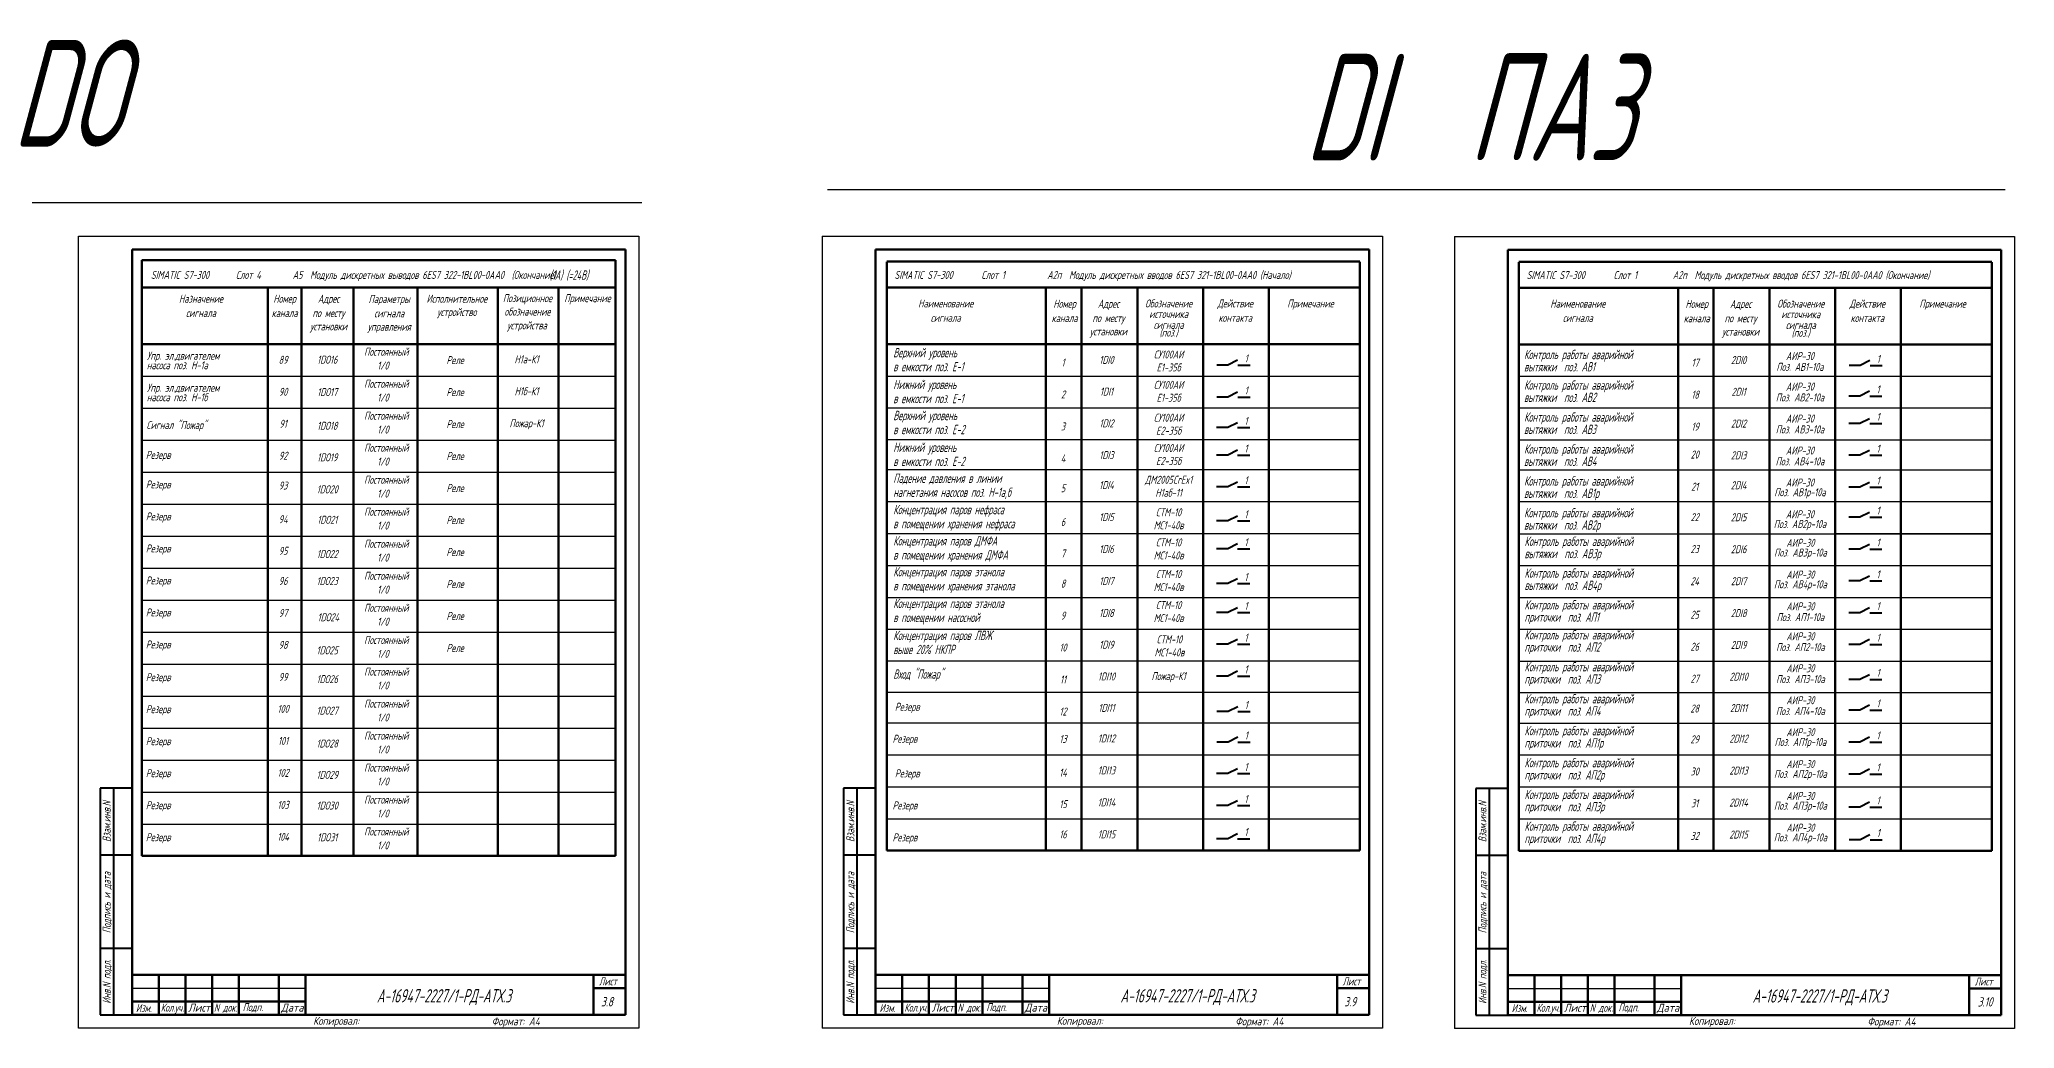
# Model space of a CAD drawing. Header units: millimetres. Extents: x -338 to 6826, y -8218 to 3153.
# Drawn here: x 4206 to 4946, y 674 to 1045 of the extents above; entities that cross this region are included whole.
import ezdxf
from ezdxf.enums import TextEntityAlignment as Align

# ---------------------------------------------------------------- set-up
doc = ezdxf.new("R2010")
doc.units = ezdxf.units.MM
for name, color, linetype, lineweight in [('Выноска', 137, 'Continuous', 20), ('Обводка', 6, 'Continuous', 25), ('Рамка тонкая', 5, 'Continuous', 25), ('Текст_КИП', 2, 'Continuous', 25)]:
    doc.layers.add(name, color=color, linetype=linetype, lineweight=lineweight)
doc.styles.add('Simplex', font='simplex.shx', dxfattribs={"width": 0.7, "oblique": 15})

msp = doc.modelspace()

# ---------------------------------------------------------------- linework, layer by layer
at = {"color": 3}
for p, q in [((4501.19, 988.71), (4942.8, 988.71)), ((3989.89, 983.8), (4431.5, 983.8))]:
    msp.add_line(p, q, dxfattribs=at)
at = {"lineweight": 60}
for p, q in [((4240.37, 679.15), (4240.37, 966.15)), ((4240.37, 966.15), (4425.37, 966.15)), ((4425.37, 966.15), (4425.37, 679.15)), ((4519.21, 679.15), (4519.21, 966.15)), ((4519.21, 966.15), (4704.21, 966.15)), ((4704.21, 966.15), (4704.21, 679.15)), ((4756.24, 679.08), (4756.24, 966.08)), ((4756.24, 966.08), (4941.24, 966.08)), ((4941.24, 966.08), (4941.24, 679.08)), ((4425.37, 679.15), (4240.37, 679.15)), ((4704.21, 679.15), (4519.21, 679.15)), ((4941.24, 679.08), (4756.24, 679.08))]:
    msp.add_line(p, q, dxfattribs=at)
at = {"linetype": 'Continuous', "lineweight": 40}
for p, q in [((4651.3, 922.83), (4647.16, 922.83)), ((4654.95, 924.65), (4651.3, 922.83)), ((4655.03, 922.83), (4659.59, 922.83)), ((4888.33, 922.68), (4884.19, 922.68)), ((4891.98, 924.5), (4888.33, 922.68)), ((4892.06, 922.68), (4896.62, 922.68)), ((4654.95, 912.67), (4651.3, 910.84)), ((4888.24, 911.24), (4884.1, 911.24)), ((4891.89, 913.06), (4888.24, 911.24)), ((4891.97, 911.24), (4896.53, 911.24)), ((4651.3, 910.84), (4647.16, 910.84)), ((4655.03, 910.84), (4659.59, 910.84)), ((4651.21, 899.4), (4647.07, 899.4)), ((4654.86, 901.22), (4651.21, 899.4)), ((4654.94, 899.4), (4659.5, 899.4)), ((4888.24, 900.9), (4884.1, 900.9)), ((4891.89, 902.72), (4888.24, 900.9)), ((4891.97, 900.9), (4896.53, 900.9)), ((4651.21, 889.06), (4647.07, 889.06)), ((4654.86, 890.89), (4651.21, 889.06)), ((4654.94, 889.06), (4659.5, 889.06)), ((4888.24, 889), (4884.1, 889)), ((4891.89, 890.82), (4888.24, 889)), ((4891.97, 889), (4896.53, 889)), ((4651.21, 877.16), (4647.07, 877.16)), ((4654.86, 878.98), (4651.21, 877.16)), ((4654.94, 877.16), (4659.5, 877.16)), ((4888.24, 877.01), (4884.1, 877.01)), ((4891.89, 878.83), (4888.24, 877.01)), ((4891.97, 877.01), (4896.53, 877.01)), ((4891.89, 867.59), (4888.24, 865.77)), ((4651.21, 864.38), (4647.07, 864.38)), ((4654.86, 866.21), (4651.21, 864.38)), ((4654.94, 864.38), (4659.5, 864.38)), ((4888.24, 865.77), (4884.1, 865.77)), ((4891.97, 865.77), (4896.53, 865.77)), ((4651.21, 853.93), (4647.07, 853.93)), ((4654.86, 855.75), (4651.21, 853.93)), ((4654.94, 853.93), (4659.5, 853.93)), ((4888.24, 853.78), (4884.1, 853.78)), ((4891.89, 855.6), (4888.24, 853.78)), ((4891.97, 853.78), (4896.53, 853.78)), ((4651.21, 840.89), (4647.07, 840.89)), ((4654.86, 842.71), (4651.21, 840.89)), ((4654.94, 840.89), (4659.5, 840.89)), ((4888.24, 841.88), (4884.1, 841.88)), ((4891.89, 843.7), (4888.24, 841.88)), ((4891.97, 841.88), (4896.53, 841.88)), ((4651.21, 830.04), (4647.07, 830.04)), ((4654.86, 831.86), (4651.21, 830.04)), ((4654.94, 830.04), (4659.5, 830.04)), ((4888.24, 829.97), (4884.1, 829.97)), ((4891.89, 831.79), (4888.24, 829.97)), ((4891.97, 829.97), (4896.53, 829.97)), ((4651.21, 818.13), (4647.07, 818.13)), ((4654.86, 819.96), (4651.21, 818.13)), ((4654.94, 818.13), (4659.5, 818.13)), ((4888.24, 818.07), (4884.1, 818.07)), ((4891.89, 819.89), (4888.24, 818.07)), ((4891.97, 818.07), (4896.53, 818.07)), ((4654.86, 808.05), (4651.21, 806.23)), ((4651.21, 806.23), (4647.07, 806.23)), ((4654.94, 806.23), (4659.5, 806.23)), ((4888.24, 804.93), (4884.1, 804.93)), ((4891.89, 806.75), (4888.24, 804.93)), ((4891.97, 804.93), (4896.53, 804.93)), ((4651.33, 792.92), (4647.19, 792.92)), ((4654.98, 794.74), (4651.33, 792.92)), ((4655.06, 792.92), (4659.62, 792.92)), ((4888.24, 793.47), (4884.1, 793.47)), ((4891.89, 795.29), (4888.24, 793.47)), ((4891.97, 793.47), (4896.53, 793.47)), ((4651.33, 781.46), (4647.19, 781.46)), ((4654.98, 783.28), (4651.33, 781.46)), ((4655.06, 781.46), (4659.62, 781.46)), ((4888.24, 781.48), (4884.1, 781.48)), ((4891.89, 783.31), (4888.24, 781.48)), ((4891.97, 781.48), (4896.53, 781.48)), ((4654.86, 771.47), (4651.21, 769.65)), ((4891.89, 771.32), (4888.24, 769.5)), ((4651.21, 769.65), (4647.07, 769.65)), ((4654.94, 769.65), (4659.5, 769.65)), ((4888.24, 769.5), (4884.1, 769.5)), ((4891.97, 769.5), (4896.53, 769.5)), ((4651.21, 757.66), (4647.07, 757.66)), ((4654.86, 759.48), (4651.21, 757.66)), ((4654.94, 757.66), (4659.5, 757.66)), ((4888.24, 757.07), (4884.1, 757.07)), ((4891.89, 758.9), (4888.24, 757.07)), ((4891.97, 757.07), (4896.53, 757.07)), ((4651.21, 745.24), (4647.07, 745.24)), ((4654.86, 747.06), (4651.21, 745.24)), ((4654.94, 745.24), (4659.5, 745.24)), ((4888.33, 744.86), (4884.19, 744.86)), ((4891.98, 746.68), (4888.33, 744.86)), ((4892.06, 744.86), (4896.62, 744.86))]:
    msp.add_line(p, q, dxfattribs=at)
at = {"color": 7, "lineweight": 40}
for p, q in [((4228.37, 764.15), (4228.37, 679.15)), ((4240.37, 764.15), (4228.37, 764.15)), ((4233.37, 764.15), (4233.37, 679.15)), ((4507.21, 764.15), (4507.21, 679.15)), ((4519.21, 764.15), (4507.21, 764.15)), ((4512.21, 764.15), (4512.21, 679.15)), ((4744.24, 764.08), (4744.24, 679.08)), ((4756.24, 764.08), (4744.24, 764.08)), ((4749.24, 764.08), (4749.24, 679.08)), ((4228.37, 739.15), (4240.37, 739.15)), ((4507.21, 739.15), (4519.21, 739.15)), ((4744.24, 739.08), (4756.24, 739.08)), ((4228.37, 704.15), (4240.37, 704.15)), ((4507.21, 704.15), (4519.21, 704.15)), ((4744.24, 704.08), (4756.24, 704.08)), ((4228.37, 679.15), (4240.37, 679.15)), ((4507.21, 679.15), (4519.21, 679.15)), ((4744.24, 679.08), (4756.24, 679.08))]:
    msp.add_line(p, q, dxfattribs=at)
at = {"lineweight": 50}
for p, q in [((4425.37, 694.15), (4240.37, 694.15)), ((4250.37, 679.15), (4250.37, 694.15)), ((4260.37, 679.15), (4260.37, 694.15)), ((4270.37, 679.15), (4270.37, 694.15)), ((4280.37, 679.15), (4280.37, 694.15)), ((4295.37, 679.15), (4295.37, 694.15)), ((4305.37, 679.15), (4305.37, 694.15)), ((4413.37, 679.15), (4413.37, 694.15)), ((4413.37, 689.15), (4425.37, 689.15)), ((4704.21, 694.15), (4519.21, 694.15)), ((4529.21, 679.15), (4529.21, 694.15)), ((4539.21, 679.15), (4539.21, 694.15)), ((4549.21, 679.15), (4549.21, 694.15)), ((4559.21, 679.15), (4559.21, 694.15)), ((4574.21, 679.15), (4574.21, 694.15)), ((4584.21, 679.15), (4584.21, 694.15)), ((4692.21, 679.15), (4692.21, 694.15)), ((4692.21, 689.15), (4704.21, 689.15)), ((4941.24, 694.08), (4756.24, 694.08)), ((4766.24, 679.08), (4766.24, 694.08)), ((4776.24, 679.08), (4776.24, 694.08)), ((4786.24, 679.08), (4786.24, 694.08)), ((4796.24, 679.08), (4796.24, 694.08)), ((4811.24, 679.08), (4811.24, 694.08)), ((4821.24, 679.08), (4821.24, 694.08)), ((4929.24, 679.08), (4929.24, 694.08)), ((4929.24, 689.08), (4941.24, 689.08)), ((4240.37, 684.15), (4305.37, 684.15)), ((4519.21, 684.15), (4584.21, 684.15)), ((4756.24, 684.08), (4821.24, 684.08))]:
    msp.add_line(p, q, dxfattribs=at)
at = {"lineweight": -3}
for p, q in [((4240.37, 689.15), (4305.37, 689.15)), ((4519.21, 689.15), (4584.21, 689.15)), ((4756.24, 689.08), (4821.24, 689.08))]:
    msp.add_line(p, q, dxfattribs=at)
at = {"layer": 'Выноска', "color": 1, "lineweight": 50}
for p, q in [((4244.11, 962.21), (4244.11, 738.78)), ((4244.11, 962.21), (4421.64, 962.21)), ((4421.64, 962.21), (4421.64, 738.78)), ((4523.41, 961.65), (4700.75, 961.65)), ((4523.41, 740.83), (4523.41, 961.52)), ((4700.75, 961.52), (4700.75, 740.83)), ((4760.44, 961.58), (4937.78, 961.58)), ((4760.44, 740.76), (4760.44, 961.45)), ((4937.78, 961.45), (4937.78, 740.76)), ((4244.11, 951.95), (4421.64, 951.95)), ((4291.32, 951.95), (4291.32, 738.78)), ((4303.94, 951.95), (4303.94, 738.78)), ((4323.4, 951.95), (4323.4, 738.78)), ((4347.39, 951.95), (4347.39, 738.78)), ((4377.59, 951.95), (4377.59, 738.78)), ((4400.28, 951.95), (4400.28, 738.78)), ((4523.41, 951.88), (4700.75, 951.88)), ((4583.04, 951.88), (4583.04, 740.83)), ((4596.39, 951.88), (4596.39, 740.83)), ((4617.38, 951.88), (4617.38, 740.83)), ((4642.01, 951.88), (4642.01, 740.83)), ((4666.64, 951.88), (4666.64, 740.83)), ((4760.44, 951.81), (4937.78, 951.81)), ((4820.07, 951.81), (4820.07, 740.76)), ((4833.42, 951.81), (4833.42, 740.76)), ((4854.41, 951.81), (4854.41, 740.76)), ((4879.04, 951.81), (4879.04, 740.76)), ((4903.67, 951.81), (4903.67, 740.76)), ((4244.11, 930.7), (4421.64, 930.7)), ((4523.41, 930.64), (4700.75, 930.64)), ((4760.44, 930.57), (4937.78, 930.57)), ((4523.41, 740.83), (4700.75, 740.83)), ((4760.44, 740.76), (4937.78, 740.76)), ((4244.11, 738.78), (4421.64, 738.78))]:
    msp.add_line(p, q, dxfattribs=at)
at = {"layer": 'Обводка', "linetype": 'Continuous'}
for p, q in [((4244.11, 918.72), (4421.64, 918.72)), ((4523.41, 918.73), (4700.75, 918.73)), ((4760.44, 918.66), (4937.78, 918.66)), ((4244.11, 906.73), (4421.64, 906.73)), ((4523.41, 906.83), (4700.75, 906.83)), ((4760.44, 906.76), (4937.78, 906.76)), ((4244.11, 894.74), (4421.64, 894.74)), ((4523.41, 894.92), (4700.75, 894.92)), ((4760.44, 894.85), (4937.78, 894.85)), ((4244.11, 882.74), (4421.64, 882.74)), ((4523.41, 883.68), (4700.75, 883.68)), ((4760.44, 883.61), (4937.78, 883.61)), ((4244.11, 870.74), (4421.64, 870.74)), ((4273.43, 870.74), (4347.39, 870.74)), ((4523.41, 871.69), (4700.75, 871.69)), ((4760.44, 871.63), (4937.78, 871.63)), ((4523.41, 859.71), (4642.01, 859.71)), ((4642.01, 859.71), (4700.75, 859.71)), ((4760.44, 859.56), (4937.78, 859.56)), ((4879.04, 859.64), (4937.78, 859.64)), ((4244.11, 858.74), (4421.64, 858.74)), ((4244.11, 846.74), (4421.64, 846.74)), ((4273.43, 846.74), (4347.39, 846.74)), ((4523.41, 847.72), (4700.75, 847.72)), ((4760.44, 847.65), (4937.78, 847.65)), ((4244.11, 834.74), (4421.64, 834.74)), ((4523.41, 835.73), (4642.01, 835.73)), ((4642.01, 835.73), (4700.75, 835.73)), ((4760.44, 835.67), (4937.78, 835.67)), ((4879.04, 835.67), (4937.78, 835.67)), ((4244.11, 822.74), (4421.64, 822.74)), ((4523.41, 823.83), (4700.75, 823.83)), ((4760.44, 823.76), (4937.78, 823.76)), ((4244.11, 810.74), (4421.64, 810.74)), ((4523.41, 811.92), (4700.75, 811.92)), ((4760.44, 811.86), (4937.78, 811.86)), ((4523.41, 800.16), (4700.75, 800.16)), ((4760.44, 800.09), (4937.78, 800.09)), ((4244.11, 798.74), (4421.64, 798.74)), ((4244.11, 786.74), (4421.64, 786.74)), ((4523.41, 788.7), (4700.75, 788.7)), ((4760.44, 788.63), (4937.78, 788.63)), ((4244.11, 774.74), (4421.64, 774.74)), ((4523.41, 776.71), (4700.75, 776.71)), ((4760.44, 776.64), (4937.78, 776.64)), ((4523.41, 764.72), (4700.75, 764.72)), ((4760.44, 764.66), (4937.78, 764.66)), ((4244.11, 762.74), (4421.64, 762.74)), ((4244.11, 750.74), (4421.64, 750.74)), ((4523.41, 752.74), (4700.75, 752.74)), ((4760.44, 752.67), (4937.78, 752.67))]:
    msp.add_line(p, q, dxfattribs=at)
at = {"layer": 'Рамка тонкая'}
for p, q in [((4220.36, 971.15), (4430.36, 971.15)), ((4220.36, 674.15), (4220.36, 971.15)), ((4430.37, 971.15), (4430.37, 674.15)), ((4499.2, 971.15), (4499.2, 674.15)), ((4499.2, 971.15), (4709.21, 971.15)), ((4709.21, 971.15), (4709.21, 674.15)), ((4736.22, 971.08), (4736.22, 674.08)), ((4736.22, 971.08), (4946.24, 971.08)), ((4946.24, 971.08), (4946.24, 674.08)), ((4430.36, 674.15), (4220.36, 674.15)), ((4709.2, 674.15), (4499.2, 674.15)), ((4946.22, 674.08), (4736.22, 674.08))]:
    msp.add_line(p, q, dxfattribs=at)

# ---------------------------------------------------------------- texts
at = {"layer": 'Текст_КИП', "color": 3, "style": 'Simplex', "oblique": 15, "width": 0.6}
for s, p in [('DО', (4216.05, 1004.75)), ('DI  ПАЗ', (4741.92, 999.55))]:
    msp.add_text(s, height=40, dxfattribs=at).set_placement(p, align=Align.CENTER)
at = {"layer": 'Текст_КИП', "style": 'Simplex', "oblique": 15, "width": 0.6}
for s, p in [('SIMATIC S7-300', (4258.36, 955.14)), ('Слот 4', (4284, 955.14)), ('А5  Модуль дискретных выводов 6ES7 322-1BL00-0АА0  (Окончание)', (4349.91, 955.14)), ('SIMATIC S7-300', (4537.19, 955.14)), ('Слот 1', (4563.29, 955.14)), ('А2п  Модуль дискретных вводов 6ES7 321-1BL00-0АА0 (Начало)', (4629.2, 955.14)), ('SIMATIC S7-300', (4774.22, 955.08)), ('Слот 1', (4800.32, 955.08)), ('А2п  Модуль дискретных вводов 6ES7 321-1BL00-0АА0 (Окончание)', (4866.23, 955.08)), ('Назначение', (4266.22, 946.23)), ('Номер', (4297.59, 946.23)), ('Адрес', (4314.06, 946.23)), ('Параметры', (4336.81, 946.12)), ('Исполнительное', (4362.16, 946.23)), ('Позиционное', (4388.63, 946.42)), ('Примечание', (4411.15, 946.42)), ('сигнала', (4266.22, 940.85)), ('канала', (4297.59, 940.85)), ('по месту', (4314.06, 940.85)), ('сигнала', (4336.81, 940.74)), ('устройство', (4362.16, 941.23)), ('обозначение', (4388.63, 941.38)), ('Наименование', (4545.46, 944.44)), ('сигнала', (4545.46, 939.06)), ('канала', (4590.05, 938.95)), ('Номер', (4590.05, 944.33)), ('по месту', (4606.51, 938.95)), ('Адрес', (4606.51, 944.33)), ('Обозначение', (4629.06, 944.44)), ('источника', (4629.06, 940.49)), ('Действие', (4654.02, 944.44)), ('контакта', (4654.02, 939.06)), ('Примечание', (4682.24, 944.44)), ('Наименование', (4782.49, 944.38)), ('сигнала', (4782.49, 939)), ('канала', (4827.08, 938.88)), ('Номер', (4827.08, 944.26)), ('по месту', (4843.54, 938.88)), ('Адрес', (4843.54, 944.26)), ('Обозначение', (4866.09, 944.38)), ('источника', (4866.09, 940.42)), ('Действие', (4891.05, 944.38)), ('контакта', (4891.05, 939)), ('Примечание', (4919.27, 944.38)), ('установки', (4314.06, 935.85)), ('управления', (4336.81, 935.74)), ('устройства', (4388.47, 936.23)), ('установки', (4606.51, 933.95)), ('сигнала', (4629.06, 936.42)), ('(поз.)', (4629.06, 933.52)), ('установки', (4843.54, 933.88)), ('сигнала', (4866.09, 936.35)), ('(поз.)', (4866.09, 933.45)), ('89', (4297.01, 923.31)), ('1DО16', (4313.56, 923.36)), ('Постоянный', (4335.72, 926.34)), ('Реле', (4361.51, 923.19)), ('Н1а-К1', (4388.31, 923.5)), ('1DI0', (4605.75, 923.29)), ('СУ100АИ', (4629.05, 925.3)), ('1', (4658.13, 923.83)), ('2DI0', (4842.78, 923.22)), ('1', (4895.16, 923.68)), ('1/0', (4334.45, 921.14)), ('1', (4589.46, 922.3)), ('Е1-35б', (4629.05, 920.43)), ('17', (4826.49, 922.24)), ('90', (4297.01, 911.32)), ('1DО17', (4313.56, 911.2)), ('Постоянный', (4335.72, 914.34)), ('1/0', (4334.45, 909.14)), ('Реле', (4361.51, 911.2)), ('Н1б-К1', (4388.31, 911.52)), ('2', (4589.46, 910.32)), ('1DI1', (4605.75, 911.39)), ('СУ100АИ', (4629.05, 913.93)), ('Е1-35б', (4629.05, 909.07)), ('1', (4658.13, 911.85)), ('18', (4826.49, 910.25)), ('2DI1', (4842.78, 911.32)), ('1', (4895.08, 912.24)), ('Постоянный', (4335.72, 902.35)), ('СУ100АИ', (4629.05, 901.6)), ('1', (4895.08, 901.91)), ('91', (4297.01, 899.33)), ('1DО18', (4313.56, 898.57)), ('1/0', (4334.45, 897.15)), ('Реле', (4361.51, 899.22)), ('Пожар-К1', (4388.31, 899.53)), ('3', (4589.46, 898.33)), ('1DI2', (4605.75, 899.48)), ('Е2-35б', (4629.05, 896.73)), ('1', (4658.05, 900.4)), ('19', (4826.49, 898.26)), ('2DI2', (4842.78, 899.41)), ('92', (4297.01, 887.35)), ('1DО19', (4313.56, 886.74)), ('Постоянный', (4335.72, 890.34)), ('Реле', (4361.51, 887.23)), ('4', (4589.46, 886.35)), ('1DI3', (4605.75, 887.58)), ('СУ100АИ', (4629.05, 890.24)), ('1', (4658.05, 890.07)), ('20', (4826.32, 887.79)), ('2DI3', (4842.78, 887.51)), ('1', (4895.08, 890)), ('Постоянный', (4335.72, 878.34)), ('1/0', (4334.45, 885.14)), ('ДМ2005CrEx1', (4629.05, 878.34)), ('Е2-35б', (4629.05, 885.37)), ('93', (4297.01, 876.17)), ('1DО20', (4313.56, 874.74)), ('1/0', (4334.45, 873.14)), ('Реле', (4361.51, 875.23)), ('5', (4589.46, 875.17)), ('1DI4', (4605.75, 876.33)), ('Н1аб-11', (4629.05, 873.47)), ('1', (4658.05, 878.16)), ('21', (4826.32, 875.75)), ('2DI4', (4842.78, 876.27)), ('1', (4895.08, 878.01)), ('94', (4297.01, 863.53)), ('Постоянный', (4335.72, 866.35)), ('1DI5', (4605.75, 864.35)), ('СТМ-10', (4629.05, 866.14)), ('1', (4658.05, 865.39)), ('22', (4826.32, 864.31)), ('2DI5', (4842.78, 864.28)), ('1', (4895.08, 866.77)), ('1DО21', (4313.56, 863.33)), ('1/0', (4334.45, 861.15)), ('Реле', (4361.51, 863.23)), ('6', (4589.46, 862.53)), ('МС1-40в', (4629.05, 861.27)), ('95', (4297.01, 851.69)), ('1DО22', (4313.56, 850.49)), ('Постоянный', (4335.72, 854.34)), ('1/0', (4334.45, 849.14)), ('Реле', (4361.51, 851.24)), ('7', (4589.46, 850.69)), ('1DI6', (4605.75, 852.36)), ('МС1-40в', (4629.05, 849.97)), ('СТМ-10', (4629.05, 854.84)), ('1', (4658.05, 854.93)), ('23', (4826.32, 852.38)), ('2DI6', (4842.78, 852.29)), ('1', (4895.08, 854.79)), ('Постоянный', (4335.72, 842.34)), ('СТМ-10', (4629.05, 842.99)), ('1', (4658.05, 841.89)), ('1', (4895.08, 842.88)), ('96', (4297.01, 840.39)), ('1DО23', (4313.56, 840.38)), ('1/0', (4334.45, 837.14)), ('Реле', (4361.51, 839.26)), ('8', (4589.46, 839.39)), ('1DI7', (4605.75, 840.38)), ('МС1-40в', (4629.05, 838.12)), ('24', (4826.32, 840.29)), ('2DI7', (4842.78, 840.31)), ('97', (4297.01, 828.4)), ('1DО24', (4313.96, 826.77)), ('Постоянный', (4335.72, 830.32)), ('Реле', (4361.51, 827.27)), ('9', (4589.46, 827.4)), ('1DI8', (4605.75, 828.39)), ('МС1-40в', (4629.05, 826.48)), ('СТМ-10', (4629.05, 831.34)), ('1', (4658.05, 831.04)), ('25', (4826.3, 827.72)), ('2DI8', (4842.78, 828.32)), ('1', (4895.08, 830.98)), ('1/0', (4334.45, 825.12)), ('1', (4658.05, 819.14)), ('1', (4895.08, 819.07)), ('98', (4297.01, 816.42)), ('1DО25', (4313.56, 814.38)), ('Постоянный', (4335.72, 818.27)), ('1/0', (4334.45, 813.06)), ('Реле', (4361.51, 815.27)), ('10', (4589.46, 815.42)), ('1DI9', (4605.75, 816.48)), ('МС1-40в', (4629.35, 813.62)), ('СТМ-10', (4629.35, 818.49)), ('26', (4826.3, 815.73)), ('2DI9', (4842.78, 816.42)), ('99', (4297.01, 804.43)), ('Постоянный', (4335.72, 806.4)), ('1DI10', (4605.75, 804.58)), ('Пожар-К1', (4629.05, 804.72)), ('1', (4658.05, 807.23)), ('2DI10', (4842.78, 804.51)), ('1', (4895.08, 805.93)), ('1DО26', (4313.56, 803.58)), ('1/0', (4334.45, 801.19)), ('11', (4589.46, 803.43)), ('27', (4826.3, 803.74)), ('100', (4297.01, 792.44)), ('1DО27', (4313.56, 791.77)), ('Постоянный', (4335.72, 794.4)), ('12', (4589.46, 791.44)), ('1DI11', (4605.75, 792.81)), ('1', (4658.16, 793.92)), ('28', (4826.3, 792.55)), ('2DI11', (4842.78, 792.74)), ('1', (4895.08, 794.47)), ('Постоянный', (4335.72, 782.4)), ('1/0', (4334.45, 789.19)), ('1', (4658.16, 782.46)), ('1', (4895.08, 782.49)), ('101', (4297.01, 780.44)), ('1DО28', (4313.56, 779.43)), ('1/0', (4334.45, 777.19)), ('13', (4589.46, 781.17)), ('1DI12', (4605.75, 781.35)), ('29', (4826.3, 781.02)), ('2DI12', (4842.78, 781.28)), ('102', (4297.01, 768.44)), ('1DО29', (4313.56, 767.69)), ('Постоянный', (4335.72, 770.4)), ('14', (4589.46, 768.53)), ('1DI13', (4605.75, 769.36)), ('1', (4658.05, 770.65)), ('30', (4826.3, 768.94)), ('2DI13', (4842.78, 769.3)), ('1', (4895.08, 770.5)), ('1/0', (4334.45, 765.19)), ('103', (4297.01, 756.44)), ('1DО30', (4313.56, 756.17)), ('Постоянный', (4335.72, 758.4)), ('1/0', (4334.45, 753.19)), ('15', (4589.46, 756.7)), ('1DI14', (4605.75, 757.38)), ('1', (4658.05, 758.66)), ('31', (4826.3, 757.03)), ('2DI14', (4842.78, 757.31)), ('1', (4895.08, 758.08)), ('Постоянный', (4335.72, 746.43)), ('16', (4589.46, 745.39)), ('1DI15', (4605.75, 745.39)), ('1', (4658.05, 746.24)), ('2DI15', (4842.78, 745.32)), ('1', (4895.16, 745.87)), ('104', (4297.01, 744.44)), ('1DО31', (4313.56, 744.27)), ('1/0', (4334.45, 741.22)), ('32', (4826.3, 744.8))]:
    msp.add_text(s, height=3, dxfattribs=at).set_placement(p, align=Align.CENTER)
at = {"layer": 'Текст_КИП', "lineweight": -3, "style": 'Simplex', "oblique": 15, "width": 0.6}
msp.add_text('(1A) (=24В)', height=3.5, dxfattribs=at).set_placement((4404.21, 954.83), align=Align.CENTER)
at = {"layer": 'Текст_КИП', "style": 'Simplex', "oblique": 15}
for s, height, width, p in [('Упр. эл.двигателем ', 3, 0.6, (4245.91, 924.85)), ('Верхний уровень', 3.5, 0.6, (4525.81, 925.75)), ('Контроль работы аварийной ', 3.5, 0.6, (4762.33, 925.05)), ('насоса поз. Н-1а', 3, 0.6, (4245.91, 921.27)), ('в емкости поз. Е-1', 3.5, 0.6, (4525.81, 920.5)), ('вытяжки  поз. АВ1 ', 3.5, 0.6, (4762.33, 920.45)), ('Упр. эл.двигателем ', 3, 0.6, (4245.91, 912.85)), ('насоса поз. Н-1б', 3, 0.6, (4245.91, 909.27)), ('в емкости поз. Е-1', 3.5, 0.6, (4525.81, 908.55)), ('Нижний уровень', 3.5, 0.6, (4525.81, 913.81)), ('вытяжки  поз. АВ2 ', 3.5, 0.6, (4762.33, 908.99)), ('Контроль работы аварийной ', 3.5, 0.6, (4762.33, 913.59)), ('Верхний уровень', 3.5, 0.6, (4525.81, 902.18)), ('Контроль работы аварийной ', 3.5, 0.6, (4762.33, 901.6)), ('Сигнал "Пожар"', 3, 0.6, (4245.81, 898.85)), ('в емкости поз. Е-2', 3.5, 0.6, (4525.81, 896.93)), ('вытяжки  поз. АВ3', 3.5, 0.6, (4762.33, 897)), ('Резерв', 3, 0.6, (4245.54, 887.65)), ('Нижний уровень', 3.5, 0.6, (4525.81, 890.24)), ('Контроль работы аварийной ', 3.5, 0.6, (4762.33, 889.61)), ('в емкости поз. Е-2', 3.5, 0.6, (4525.81, 884.98)), ('Падение давления в линии', 3.5, 0.6, (4525.81, 878.65)), ('вытяжки  поз. АВ4', 3.5, 0.6, (4762.33, 885.02)), ('Резерв', 3, 0.6, (4245.54, 876.57)), ('нагнетания насосов поз. Н-1а,б', 3.5, 0.6, (4525.81, 873.41)), ('вытяжки  поз. АВ1р ', 3.5, 0.6, (4762.33, 873.03)), ('Контроль работы аварийной ', 3.5, 0.6, (4762.33, 877.63)), ('Резерв', 3, 0.6, (4245.54, 864.57)), ('Концентрация паров нефраса', 3.5, 0.6, (4525.81, 866.9)), ('Контроль работы аварийной ', 3.5, 0.6, (4762.33, 865.72)), ('в помещении хранения нефраса', 3.5, 0.6, (4525.81, 861.63)), ('вытяжки  поз. АВ2р', 3.5, 0.6, (4762.33, 861.13)), ('Резерв', 3, 0.6, (4245.54, 852.57)), ('в помещении хранения ДМФА', 3.5, 0.6, (4525.81, 849.9)), ('Концентрация паров ДМФА', 3.5, 0.6, (4525.81, 855.17)), ('вытяжки  поз. АВ3р', 3.5, 0.6, (4762.5, 850.42)), ('Контроль работы аварийной ', 3.5, 0.6, (4762.5, 855.02)), ('Концентрация паров этанола', 3.5, 0.6, (4525.81, 843.59)), ('Контроль работы аварийной ', 3.5, 0.6, (4762.5, 843.11)), ('Резерв', 3, 0.6, (4245.54, 840.57)), ('в помещении хранения этанола', 3.5, 0.6, (4525.81, 838.32)), ('вытяжки  поз. АВ4р', 3.5, 0.6, (4762.5, 838.52)), ('Резерв', 3, 0.6, (4245.54, 828.57)), ('в помещении насосной', 3.5, 0.6, (4525.81, 826.46)), ('Концентрация паров этанола', 3.5, 0.6, (4525.81, 831.73)), ('приточки  поз. АП1 ', 3.5, 0.6, (4762.5, 826.61)), ('Контроль работы аварийной ', 3.5, 0.6, (4762.5, 831.21)), ('Концентрация паров ЛВЖ', 3.5, 0.6, (4525.81, 819.73)), ('Контроль работы аварийной ', 3.5, 0.6, (4762.5, 819.96)), ('Резерв', 3, 0.6, (4245.54, 816.57)), ('выше 20%%% НКПР', 3.5, 0.6, (4525.81, 814.46)), ('приточки  поз. АП2', 3.5, 0.6, (4762.5, 815.37)), ('Резерв', 3, 0.6, (4245.54, 804.31)), ('Вход "Пожар" ', 3.5, 0.6, (4525.81, 805.22)), ('Контроль работы аварийной ', 3.5, 0.6, (4762.5, 807.98)), ('приточки  поз. АП3', 3.5, 0.6, (4762.5, 803.38)), ('Резерв', 3, 0.6, (4245.54, 792.31)), ('Резерв', 3, 0.6, (4526.4, 793.21)), ('приточки  поз. АП4', 3.5, 0.6, (4762.5, 791.4)), ('Контроль работы аварийной ', 3.5, 0.6, (4762.5, 795.99)), ('Контроль работы аварийной ', 3.5, 0.6, (4762.5, 784.01)), ('Резерв', 3, 0.6, (4245.54, 780.31)), ('Резерв', 3, 0.6, (4525.54, 781.21)), ('приточки  поз. АП1р', 3.5, 0.6, (4762.5, 779.41)), ('Резерв', 3, 0.6, (4245.54, 768.31)), ('Резерв', 3, 0.6, (4526.4, 768.24)), ('приточки  поз. АП2р', 3.5, 0.6, (4762.5, 767.42)), ('Контроль работы аварийной ', 3.5, 0.6, (4762.5, 772.02)), ('Контроль работы аварийной ', 3.5, 0.6, (4762.5, 760.11)), ('Резерв', 3, 0.6, (4245.54, 756.31)), ('Резерв', 3, 0.6, (4525.54, 756.24)), ('приточки  поз. АП3р', 3.5, 0.6, (4762.5, 755.52)), ('Контроль работы аварийной ', 3.5, 0.6, (4762.5, 748.21)), ('Резерв', 3, 0.6, (4245.54, 744.31)), ('Резерв', 3, 0.6, (4525.54, 744.24)), ('приточки  поз. АП4р', 3.5, 0.6, (4762.5, 743.61)), ('А-16947-2227/1-РД-АТХ.3', 5, 0.6, (4332.15, 683.84)), ('А-16947-2227/1-РД-АТХ.3', 5, 0.6, (4610.98, 683.84)), ('А-16947-2227/1-РД-АТХ.3', 5, 0.6, (4848.01, 683.78)), ('Изм.', 3, 0.6, (4241.81, 680.26)), ('Подп.', 3, 0.6, (4281.86, 680.58)), ('Изм.', 3, 0.6, (4520.64, 680.26)), ('Подп.', 3, 0.6, (4560.7, 680.58)), ('Изм.', 3, 0.6, (4757.67, 680.2)), ('Подп.', 3, 0.6, (4797.73, 680.51)), ('Копировал:', 3, 0.8, (4308.29, 675.47)), ('Формат: А4', 3, 0.8, (4375.22, 675.27)), ('Копировал:', 3, 0.8, (4587.13, 675.47)), ('Формат: А4', 3, 0.8, (4654.06, 675.27)), ('Копировал:', 3, 0.8, (4824.16, 675.41)), ('Формат: А4', 3, 0.8, (4891.09, 675.21))]:
    msp.add_text(s, height=height, dxfattribs=dict(at, width=width)).set_placement(p)
at = {"layer": 'Текст_КИП', "style": 'Simplex', "oblique": 15, "width": 0.6}
for s, p in [('АИР-30', (4865.78, 926.22)), ('Поз. АВ1-10а', (4865.78, 922.17)), ('Поз. АВ2-10а', (4865.78, 910.71)), ('АИР-30', (4865.78, 914.76)), ('АИР-30', (4865.78, 902.77)), ('Поз. АВ3-10а', (4865.78, 898.73)), ('АИР-30', (4865.78, 890.79)), ('Поз. АВ4-10а', (4865.78, 886.74)), ('Поз. АВ1р-10а', (4865.78, 874.75)), ('АИР-30', (4865.78, 878.8)), ('АИР-30', (4865.78, 866.9)), ('Поз. АВ2р-10а', (4865.78, 862.85)), ('Поз. АВ3р-10а', (4865.95, 852.14)), ('АИР-30', (4865.95, 856.19)), ('АИР-30', (4865.95, 844.29)), ('Поз. АВ4р-10а', (4865.95, 840.24)), ('Поз. АП1-10а', (4865.95, 828.33)), ('АИР-30', (4865.95, 832.38)), ('АИР-30', (4865.95, 821.14)), ('Поз. АП2-10а', (4865.95, 817.09)), ('АИР-30', (4865.95, 809.15)), ('Поз. АП3-10а', (4865.95, 805.1)), ('Поз. АП4-10а', (4865.95, 793.12)), ('АИР-30', (4865.95, 797.17)), ('АИР-30', (4865.95, 785.18)), ('Поз. АП1р-10а', (4865.95, 781.13)), ('Поз. АП2р-10а', (4865.95, 769.15)), ('АИР-30', (4865.95, 773.19)), ('АИР-30', (4865.95, 761.29)), ('Поз. АП3р-10а', (4865.95, 757.24)), ('АИР-30', (4865.95, 749.38)), ('Поз. АП4р-10а', (4865.95, 745.34))]:
    msp.add_text(s, height=3, dxfattribs=at).set_placement(p, align=Align.MIDDLE)
at = {"layer": 'Текст_КИП', "style": 'Simplex', "oblique": 15, "width": 0.7}
for s, p in [('Взам.инв.N', (4232.37, 751.65)), ('Взам.инв.N', (4511.21, 751.65)), ('Взам.инв.N', (4748.24, 751.58)), ('Подпись и дата', (4232.37, 721.3)), ('Подпись и дата', (4511.21, 721.3)), ('Подпись и дата', (4748.24, 721.23)), ('Инв.N подл.', (4232.37, 691.65)), ('Инв.N подл.', (4511.21, 691.65)), ('Инв.N подл.', (4748.24, 691.58))]:
    msp.add_text(s, height=3, rotation=90, dxfattribs=at).set_placement(p, align=Align.CENTER)
at = {"layer": 'Текст_КИП', "lineweight": -3, "style": 'Simplex', "oblique": 15, "width": 0.7}
for s, height, p in [('Лист', 3, (4415.46, 690.27)), ('Лист', 3, (4694.29, 690.27)), ('Лист', 3, (4931.32, 690.2)), ('3.8', 3.5, (4416.25, 682.38)), ('3.9', 3.5, (4694.94, 682.38)), ('3.10', 3.5, (4932.45, 682.32))]:
    msp.add_text(s, height=height, dxfattribs=at).set_placement(p)
at = {"layer": 'Текст_КИП', "style": 'Simplex', "oblique": 15}
for s, width, p, p2 in [('Кол.уч.', 0.603486, (4251.15, 680.42), (4259.86, 680.42)), ('Лист', 0.686041, (4261.44, 680.42), (4269.67, 680.42)), ('N док.', 0.628372, (4271.1, 680.42), (4279.8, 680.42)), ('Дата', 0.652619, (4296.27, 680.42), (4304.66, 680.42)), ('Кол.уч.', 0.603486, (4529.98, 680.42), (4538.69, 680.42)), ('Лист', 0.686041, (4540.27, 680.42), (4548.51, 680.42)), ('N док.', 0.628372, (4549.93, 680.42), (4558.64, 680.42)), ('Дата', 0.652619, (4575.1, 680.42), (4583.49, 680.42)), ('Кол.уч.', 0.603486, (4767.01, 680.36), (4775.72, 680.36)), ('Лист', 0.686041, (4777.3, 680.36), (4785.54, 680.36)), ('N док.', 0.628372, (4786.96, 680.36), (4795.67, 680.36)), ('Дата', 0.652619, (4812.13, 680.36), (4820.52, 680.36))]:
    msp.add_text(s, height=3, dxfattribs=dict(at, width=width)).set_placement(p, p2, align=Align.FIT)

doc.saveas('drawing.dxf')
